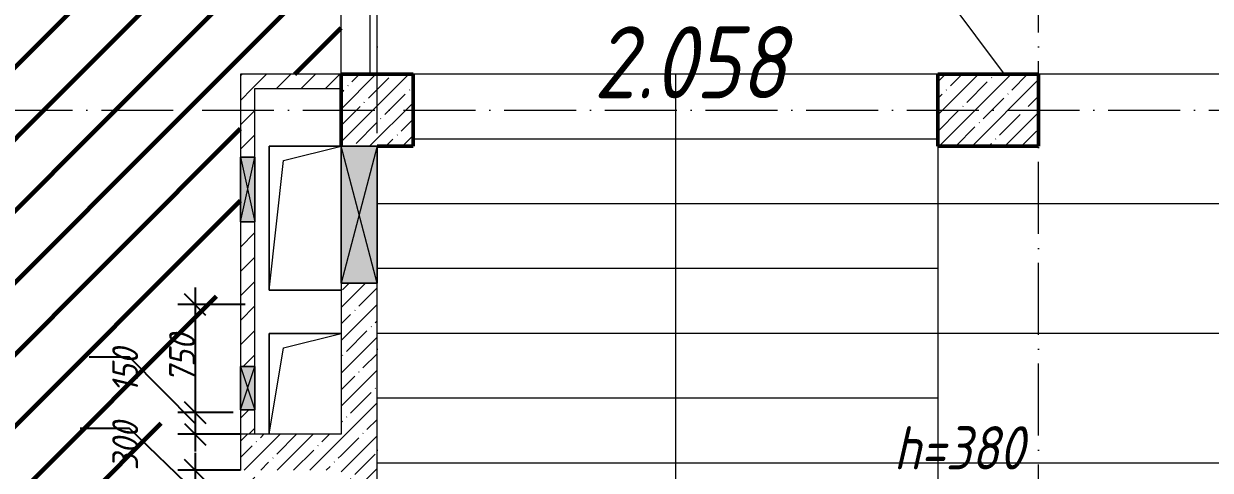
# Model space of a CAD drawing. Header units: millimetres. Extents: x -606178 to 312196, y -19338 to 632709.
# Drawn here: x -257508 to -249258, y 475775 to 478876 of the extents above; entities that cross this region are included whole.
import ezdxf

# ---------------------------------------------------------------- set-up
doc = ezdxf.new("R2010")
doc.units = ezdxf.units.MM
doc.linetypes.add('50_200_ШТРИХ_1Т_ш5_п1_п1_', pattern=[700, 500, -100, 0, -100])
for name, color, linetype, lineweight in [('6.4.1) Окр пт с инж. ПТ2.16', 3, 'Continuous', 60), ('A-____-____-DIMS', 7, 'Continuous', 9), ('A-DETL-____-OTLN-4', 7, 'Continuous', 18), ('A-DETL-GENF-OTLN', 7, 'Continuous', 9), ('A-FLOR-____-OTLN', 7, 'Continuous', 9), ('A-GENM-____-OTLN', 7, 'Continuous', 9), ('A-GLAZ-____-OTLN', 7, 'Continuous', 9), ('A-WALL-____-MCUT-1', 7, 'Continuous', 9), ('A-WALL-____-PATT-1', 7, 'Continuous', 9), ('A-WALL-FNSH-MCUT-1', 7, 'Continuous', 9), ('I-WALL-____-OTLN', 7, 'Continuous', 9), ('S-COLS-____-MCUT', 7, 'Continuous', 50), ('S-COLS-____-OTLN', 7, 'Continuous', 9), ('S-GRID-____-OTLN-1', 7, '50_200_ШТРИХ_1Т_ш5_п1_п1_', 9), ('S-STRS-____-OTLN-1', 7, 'Continuous', 9), ('Марки помещений', 7, 'Continuous', 9)]:
    doc.layers.add(name, color=color, linetype=linetype, lineweight=lineweight)
doc.layers.add('A-GLAZ-____-OTLN-1', color=7, linetype='Continuous', lineweight=9, true_color=0xc0c0c0)
doc.styles.add('ISOCPEUR_I_10', font='isocpeui.ttf', dxfattribs={"width": 0.9, "height": 180})
doc.styles.add('ISOCPEUR_I_3', font='isocpeui.ttf', dxfattribs={"width": 0.85, "height": 2.2})
doc.dimstyles.new('ISO-1_8_0_9К_СРЕДНИЙ_Кладочные_3', dxfattribs={"dimscale": 304.8, "dimtxt": 179.276612, "dimasz": 0.492126, "dimexe": 0.393701, "dimexo": 0, "dimgap": 0, "dimtad": 1, "dimdec": 3, "dimrnd": 0.001, "dimdsep": 46, "dimtxsty": 'ISOCPEUR_I_10', "dimblk1": 'OBLIQUE', "dimblk2": 'OBLIQUE', "dimsah": 1, "dimcen": 0.09, "dimdle": 0.393701, "dimazin": 0, "dimtfac": 1, "dimtdec": 4, "dimtix": 1, "dimtmove": 0, "dimatfit": 3, "dimfxl": 1, "dimtvp": 1, "dimtolj": 1, "dimtzin": 0, "dimarcsym": 2})
doc.dimstyles.new('ISO-1_8_0_9К_СРЕДНИЙ_Кладочные_4', dxfattribs={"dimscale": 304.8, "dimtxt": 179.276612, "dimasz": 0.492126, "dimexe": 0.393701, "dimexo": 0, "dimgap": 0, "dimtad": 1, "dimdec": 3, "dimrnd": 0.001, "dimdsep": 46, "dimtxsty": 'ISOCPEUR_I_10', "dimblk1": 'OBLIQUE', "dimblk2": 'OBLIQUE', "dimsah": 1, "dimcen": 0.09, "dimdle": 0.393701, "dimazin": 0, "dimtfac": 1, "dimtdec": 4, "dimtix": 1, "dimtmove": 1, "dimatfit": 3, "dimfxl": 1, "dimtvp": 1, "dimtolj": 1, "dimtzin": 0, "dimarcsym": 2})
pattern_1 = [(45, (-264901.3, 451794.26), (-84.8528, 84.8528), [])]
pattern_2 = [(45, (-264901.3, 451794.26), (-114.0493, 114.0493), []), (45, (-264787.25, 451794.26), (-114.0493, 114.0493), [201.612, -40.322, 3.353, -36.97])]

# ---------------------------------------------------------------- blocks, each defined once
blk = doc.blocks.new('BSC_Колонна _Прямоугольная - 500х500-V2-АР1_План отверстий 2 этажа в осях 1-64_А-ГГ')
at = {"layer": 'S-COLS-____-OTLN'}
h = blk.add_hatch(dxfattribs=at)
h.set_pattern_fill('FP_28', color=256, style=0, pattern_type=2)
h.set_pattern_definition([(45, (-9850, -26481.04), (-114.04925, 114.04925), []), (45, (-9735.95, -26481.04), (-114.04925, 114.04925), [201.613, -40.323, 3.353, -36.97])])
h.paths.add_polyline_path([(-250, -250), (250, -250), (250, 250), (-250, 250)], flags=0)
at = {"layer": 'S-COLS-____-MCUT'}
for p, q in [((250, 250), (-250, 250)), ((-250, 250), (-250, -250)), ((250, -250), (250, 250)), ((0, -250), (250, -250))]:
    blk.add_line(p, q, dxfattribs=at)
blk = doc.blocks.new('BSC_Колонна _Прямоугольная - 500х700-V6-АР1_План отверстий 2 этажа в осях 1-64_А-ГГ')
at = {"layer": 'S-COLS-____-OTLN'}
h = blk.add_hatch(dxfattribs=at)
h.set_pattern_fill('FP_32', color=256, style=0, pattern_type=2)
h.set_pattern_definition([(315, (-26481.04, 14100), (114.04925, 114.04925), []), (315, (-26481.04, 13985.95), (114.04925, 114.04925), [201.613, -40.323, 3.353, -36.97])])
h.paths.add_polyline_path([(-250, 350), (-250, -350), (250, -350), (250, 350)], flags=0)
at = {"layer": 'S-COLS-____-MCUT'}
for p, q in [((250, 350), (-250, 350)), ((-250, 350), (-250, -350)), ((250, -350), (250, 350)), ((-250, -350), (250, -350))]:
    blk.add_line(p, q, dxfattribs=at)
blk = doc.blocks.new('AR_Отверстие прямоугольное _в плите_ - AR_Отверстие прямоугольное _в плите_-30552728-АР1_План отверстий 2 этажа в осях 1-64_А-ГГ')
at = {"layer": 'A-GENM-____-OTLN'}
for p, q in [((250, 500), (-250, 500)), ((-250, 500), (-250, -500)), ((-150, 400), (250, 500)), ((-250, -500), (-150, 400)), ((-250, -500), (250, -500))]:
    blk.add_line(p, q, dxfattribs=at)
blk = doc.blocks.new('AR_Отверстие прямоугольное _в плите_ - AR_Отверстие прямоугольное _в плите_-30552824-АР1_План отверстий 2 этажа в осях 1-64_А-ГГ')
at = {"layer": 'A-GENM-____-OTLN'}
for p, q in [((250, 350), (-250, 350)), ((-250, 350), (-250, -349.7)), ((-150, 250), (250, 350)), ((-250, -349.7), (-150, 250))]:
    blk.add_line(p, q, dxfattribs=at)
blk = doc.blocks.new('AR_Отверстие прямоугольное _в стене__БезПР - AR_Отверстие прямоугольное _в стене__БезПР-30590122-АР1_План отверстий 2 этажа в осях 1-64_А-ГГ')
at = {"layer": 'A-GLAZ-____-OTLN-1'}
blk.add_hatch(color=256, dxfattribs=at).paths.add_polyline_path([(475, -125), (475, 125), (-475, 125), (-475, -125)], flags=0)
at = {"layer": 'A-DETL-GENF-OTLN'}
for p, q in [((-475, -125), (-475, 125)), ((-475, 125), (475, 125)), ((475, 125), (-475, -125)), ((-475, 125), (475, -125)), ((475, 125), (-475, 125)), ((-475, 125), (-475, -125)), ((475, 125), (475, -125)), ((475, -125), (475, 125)), ((475, -125), (-475, -125)), ((-475, -125), (475, -125))]:
    blk.add_line(p, q, dxfattribs=at)
at = {"layer": 'A-GLAZ-____-OTLN'}
blk.add_line((475, 125), (-475, 125), dxfattribs=at)
blk = doc.blocks.new('AR_Отверстие прямоугольное _в стене__БезПР - AR_Отверстие прямоугольное _в стене__БезПР-36788913-АР1_План отверстий 2 этажа в осях 1-64_А-ГГ')
at = {"layer": 'A-GLAZ-____-OTLN'}
blk.add_hatch(color=256, dxfattribs=at).paths.add_polyline_path([(-225, -50), (225, -50), (225, 50), (-225, 50)], flags=0)
at = {"layer": 'A-DETL-GENF-OTLN'}
for p, q in [((-225, -50), (-225, 50)), ((-225, 50), (225, 50)), ((225, 50), (-225, -50)), ((-225, 50), (225, -50)), ((225, 50), (-225, 50)), ((-225, 50), (-225, -50)), ((225, 50), (225, -50)), ((225, -50), (225, 50)), ((225, -50), (-225, -50)), ((-225, -50), (225, -50))]:
    blk.add_line(p, q, dxfattribs=at)
at = {"layer": 'A-GLAZ-____-OTLN'}
blk.add_line((225, 50), (-225, 50), dxfattribs=at)
blk = doc.blocks.new('AR_Отверстие прямоугольное _в стене__БезПР - AR_Отверстие прямоугольное _в стене__БезПР-36788904-АР1_План отверстий 2 этажа в осях 1-64_А-ГГ')
at = {"layer": 'A-GLAZ-____-OTLN'}
blk.add_hatch(color=256, dxfattribs=at).paths.add_polyline_path([(150, -50), (150, 50), (-150, 50), (-150, -50)], flags=0)
at = {"layer": 'A-DETL-GENF-OTLN'}
for p, q in [((-150, -50), (-150, 50)), ((-150, 50), (150, 50)), ((150, 50), (-150, -50)), ((-150, 50), (150, -50)), ((150, 50), (-150, 50)), ((-150, 50), (-150, -50)), ((150, 50), (150, -50)), ((150, -50), (150, 50)), ((150, -50), (-150, -50)), ((-150, -50), (150, -50))]:
    blk.add_line(p, q, dxfattribs=at)
at = {"layer": 'A-GLAZ-____-OTLN'}
blk.add_line((150, 50), (-150, 50), dxfattribs=at)
blk = doc.blocks.new('_Oblique')
at = {"color": 0, "linetype": 'ByBlock', "lineweight": -2}
blk.add_line((-0.5, -0.5), (0.5, 0.5), dxfattribs=at)
blk = doc.blocks.new('*D4742')
at = {"layer": 'A-____-____-DIMS', "color": 0, "lineweight": -2, "transparency": 16777216}
for p, q in [((-256315.9, 477045.3), (-256315.9, 476055.3)), ((-255968.9, 476925.3), (-256435.9, 476925.3)), ((-256051.3, 476175.3), (-256435.9, 476175.3))]:
    blk.add_line(p, q, dxfattribs=at)
at = {"layer": 'Defpoints', "color": 0, "transparency": 16777216}
for p in [(-255968.9, 476925.3), (-256315.9, 476175.3), (-256051.3, 476175.3)]:
    blk.add_point(p, dxfattribs=at)
at = {"layer": 'A-____-____-DIMS', "color": 0, "lineweight": -2, "transparency": 16777216, "xscale": 150, "yscale": 150, "zscale": 150}
for p, rotation in [((-256315.9, 476925.3), 90), ((-256315.9, 476175.3), 270)]:
    blk.add_blockref('_Oblique', p, dxfattribs=dict(at, rotation=rotation))
at = {"layer": 'A-____-____-DIMS', "color": 0, "transparency": 16777216, "insert": (-256407.1, 476550.3), "char_height": 180, "width": 409.578, "attachment_point": 5, "rotation": 90, "style": 'ISOCPEUR_I_10'}
blk.add_mtext('\\A1;750', dxfattribs=at)
blk = doc.blocks.new('*D4753')
at = {"layer": 'A-____-____-DIMS', "color": 0, "lineweight": -2, "transparency": 16777216}
for p, q in [((-256772.7, 476560.4), (-257053.2, 476560.4)), ((-256315.9, 476100.3), (-256772.7, 476560.4)), ((-256315.9, 476295.3), (-256315.9, 475905.3)), ((-256051.3, 476175.3), (-256435.9, 476175.3)), ((-256001.3, 476025.3), (-256435.9, 476025.3))]:
    blk.add_line(p, q, dxfattribs=at)
at = {"layer": 'Defpoints', "color": 0, "transparency": 16777216}
for p in [(-256051.3, 476175.3), (-256315.9, 476025.3), (-256001.3, 476025.3)]:
    blk.add_point(p, dxfattribs=at)
at = {"layer": 'A-____-____-DIMS', "color": 0, "lineweight": -2, "transparency": 16777216, "xscale": 150, "yscale": 150, "zscale": 150}
for p, rotation in [((-256315.9, 476175.3), 90), ((-256315.9, 476025.3), 270)]:
    blk.add_blockref('_Oblique', p, dxfattribs=dict(at, rotation=rotation))
at = {"layer": 'A-____-____-DIMS', "color": 0, "transparency": 16777216, "insert": (-256892.7, 476312.2), "char_height": 180, "width": 368.207, "attachment_point": 1, "rotation": 90, "line_spacing_factor": 1.149209, "style": 'ISOCPEUR_I_10'}
blk.add_mtext('\\A1;150', dxfattribs=at)
blk = doc.blocks.new('*D4754')
at = {"layer": 'A-____-____-DIMS', "color": 0, "lineweight": -2, "transparency": 16777216}
for p, q in [((-256772.7, 476064.2), (-257116.8, 476064.2)), ((-256315.9, 475625.3), (-256772.7, 476064.2)), ((-256315.9, 475895.3), (-256315.9, 475355.3)), ((-256001.3, 475775.3), (-256435.9, 475775.3)), ((-256001.3, 475475.3), (-256435.9, 475475.3))]:
    blk.add_line(p, q, dxfattribs=at)
at = {"layer": 'Defpoints', "color": 0, "transparency": 16777216}
for p in [(-256001.3, 475775.3), (-256315.9, 475475.3), (-256001.3, 475475.3)]:
    blk.add_point(p, dxfattribs=at)
at = {"layer": 'A-____-____-DIMS', "color": 0, "lineweight": -2, "transparency": 16777216, "xscale": 150, "yscale": 150, "zscale": 150}
for p, rotation in [((-256315.9, 475775.3), 90), ((-256315.9, 475475.3), 270)]:
    blk.add_blockref('_Oblique', p, dxfattribs=dict(at, rotation=rotation))
at = {"layer": 'A-____-____-DIMS', "color": 0, "transparency": 16777216, "insert": (-256892.7, 475774.6), "char_height": 180, "width": 409.578, "attachment_point": 1, "rotation": 90, "line_spacing_factor": 1.149209, "style": 'ISOCPEUR_I_10'}
blk.add_mtext('\\A1;300', dxfattribs=at)

msp = doc.modelspace()

# ---------------------------------------------------------------- hatches: boundary and pattern name
at = {"layer": '6.4.1) Окр пт с инж. ПТ2.16'}
h = msp.add_hatch(dxfattribs=at)
h.set_pattern_fill('ANSI31', color=256, scale=111)
h.paths.add_polyline_path([(-255301.3011, 484025.3011), (-255301.3011, 484275.3011), (-259301.3011, 484275.3011), (-259301.3011, 484025.3011), (-259301.3011, 483700.3011), (-259295.3011, 483700.3011), (-259295.3011, 483625.3011), (-259301.3011, 483350.3011), (-259301.3011, 482950.3011), (-259301.3011, 482000.3011), (-259295.3011, 482000.3011), (-259295.3011, 481931.3011), (-259295.3011, 481925.3011), (-259295.3011, 481850.3011), (-259301.3011, 481650.3011), (-259301.3011, 481100.3011), (-259301.3011, 478525.3011), (-259301.3011, 478275.3011), (-256001.3011, 478275.3011), (-256001.3011, 478525.3011), (-255301.3011, 478525.3011)])
h = msp.add_hatch(dxfattribs=at)
h.set_pattern_fill('ANSI31', color=256, scale=111)
h.paths.add_polyline_path([(-256001.3011, 477307.2043), (-256001.3011, 477500.3011), (-256001.3011, 477950.3011), (-256001.3011, 478275.3011), (-259301.3011, 478275.3011), (-259301.3011, 478025.3011), (-259301.3011, 477550.3011), (-259295.3011, 477550.3011), (-259295.3011, 477475.3011), (-259295.3011, 477469.3011), (-259301.3011, 477445.3011), (-259301.3011, 477475.3011), (-259341.3011, 477475.3011), (-259341.3011, 477470.3011), (-259451.3011, 477470.3011), (-259451.3011, 476725.3011), (-259301.3011, 476725.3011), (-259301.3011, 476650.3011), (-259295.3011, 476650.3011), (-259295.3011, 476581.3011), (-259295.3011, 476575.3011), (-259295.3011, 476500.3011), (-259301.3011, 476325.3011), (-259301.3011, 475525.3011), (-259301.3011, 475275.3011), (-256823.3767, 475275.3011, -0.05588645)])
at = {"layer": 'A-WALL-____-PATT-1'}
h = msp.add_hatch(dxfattribs=at)
h.set_pattern_fill('FP_4', color=256, style=0, pattern_type=2)
h.set_pattern_definition(pattern_1)
h.paths.add_polyline_path([(-255301.3011, 478425.3011), (-255301.3011, 478525.3011), (-256001.3011, 478525.3011), (-256001.3011, 478425.3011), (-255901.3011, 478425.3011)], flags=0)
h = msp.add_hatch(dxfattribs=at)
h.set_pattern_fill('FP_4', color=256, style=0, pattern_type=2)
h.set_pattern_definition(pattern_1)
h.paths.add_polyline_path([(-255901.3011, 476025.3011), (-255901.3011, 476195.3011), (-256001.3011, 476195.3011), (-256001.3011, 476025.3011)], flags=0)
h.paths.add_polyline_path([(-256001.3011, 476495.3011), (-255901.3011, 476495.3011), (-255901.3011, 477500.3011), (-256001.3011, 477500.3011), (-256001.3011, 476609.9996)], flags=0)
h.paths.add_polyline_path([(-256001.3011, 477950.3011), (-255901.3011, 477950.3011), (-255901.3011, 478425.3011), (-256001.3011, 478425.3011)], flags=0)
h = msp.add_hatch(dxfattribs=at)
h.set_pattern_fill('FP_25', color=256, style=0, pattern_type=2)
h.set_pattern_definition(pattern_2)
h.paths.add_polyline_path([(-255051.3011, 474825.3011), (-255051.3011, 477075.3011), (-255301.3011, 477075.3011), (-255301.3011, 474825.3011)], flags=0)
h = msp.add_hatch(dxfattribs=at)
h.set_pattern_fill('FP_25', color=256, style=0, pattern_type=2)
h.set_pattern_definition(pattern_2)
h.paths.add_polyline_path([(-255301.3011, 475775.3011), (-255301.3011, 476025.3011), (-256001.3011, 476025.3011), (-256001.3011, 475775.3011)], flags=0)
h = msp.add_hatch(dxfattribs=at)
h.set_pattern_fill('FP_4', color=256, style=0, pattern_type=2)
h.set_pattern_definition(pattern_1)
h.paths.add_polyline_path([(-256001.3011, 473425.3011), (-255901.3011, 473425.3011), (-255901.3011, 474950.3011), (-256001.3011, 474950.3011), (-256001.3011, 474890.0116)], flags=0)
h.paths.add_polyline_path([(-256001.3011, 475600.3011), (-255901.3011, 475600.3011), (-255901.3011, 475775.3011), (-256001.3011, 475775.3011)], flags=0)

# ---------------------------------------------------------------- linework, layer by layer
at = {"layer": 'A-DETL-____-OTLN-4'}
msp.add_line((-250687.9866, 478525.3011), (-254801.3011, 484025.3011), dxfattribs=at)
at = {"layer": 'A-FLOR-____-OTLN'}
for p, q in [((-255051.3011, 478525.3011), (-255051.3011, 484025.3011)), ((-255801.3011, 478025.3011), (-255301.3011, 478025.3011)), ((-255801.3011, 477025.3011), (-255801.3011, 478025.3011)), ((-255301.3011, 477025.3011), (-255801.3011, 477025.3011)), ((-255801.3011, 476725.0471), (-255301.3011, 476725.0471)), ((-255801.3011, 476025.3011), (-255801.3011, 476725.0471))]:
    msp.add_line(p, q, dxfattribs=at)
at = {"layer": 'A-WALL-____-MCUT-1'}
for p, q in [((-255301.3011, 477075.3011), (-255301.3011, 476025.3011)), ((-255051.3011, 474825.3011), (-255051.3011, 477075.3011)), ((-255301.3011, 476025.3011), (-256001.3011, 476025.3011)), ((-256001.3011, 476025.3011), (-256001.3011, 475775.3011))]:
    msp.add_line(p, q, dxfattribs=at)
at = {"layer": 'A-WALL-FNSH-MCUT-1'}
for p, q in [((-255301.3011, 478525.3011), (-256001.3011, 478525.3011)), ((-256001.3011, 478525.3011), (-256001.3011, 477950.3011)), ((-255901.3011, 478425.3011), (-255301.3011, 478425.3011)), ((-255901.3011, 477950.3011), (-255901.3011, 478425.3011)), ((-256001.3011, 477500.3011), (-256001.3011, 476495.3011)), ((-255901.3011, 476495.3011), (-255901.3011, 477500.3011)), ((-256001.3011, 476195.3011), (-256001.3011, 476025.3011)), ((-255901.3011, 476025.3011), (-255901.3011, 476195.3011))]:
    msp.add_line(p, q, dxfattribs=at)
at = {"layer": 'I-WALL-____-OTLN'}
for p, q in [((-255301.3011, 478525.3011), (-255301.3011, 484025.3011)), ((-255101.3011, 484025.3011), (-255101.3011, 478525.3011))]:
    msp.add_line(p, q, dxfattribs=at)
at = {"layer": 'S-GRID-____-OTLN-1'}
for p, q in [((-255051.3011, 447311.6528), (-255051.3011, 501675.2188)), ((-250451.3011, 447311.6528), (-250451.3011, 501675.2188)), ((-269570.0713, 478275.3011), (-238193.5619, 478275.3011))]:
    msp.add_line(p, q, dxfattribs=at)
at = {"layer": 'S-STRS-____-OTLN-1'}
for p, q in [((-251151.3011, 478525.3011), (-254801.3011, 478525.3011)), ((-251151.3011, 478525.3011), (-254801.3011, 478525.3011)), ((-252976.3011, 478525.3011), (-252976.3011, 478075.3011)), ((-243551.3011, 478525.3011), (-250451.3011, 478525.3011)), ((-243551.3011, 478525.3011), (-250451.3011, 478525.3011)), ((-251151.3011, 478075.3011), (-254801.3011, 478075.3011)), ((-251151.3011, 478075.3011), (-254801.3011, 478075.3011)), ((-252976.3011, 478075.3011), (-252976.3011, 477625.3011)), ((-251151.3011, 478025.3011), (-251151.3011, 477625.3011)), ((-251151.3011, 478025.3011), (-251151.3011, 477625.3011)), ((-251151.3011, 477625.3011), (-255051.3011, 477625.3011)), ((-251151.3011, 477625.3011), (-255051.3011, 477625.3011)), ((-252976.3011, 477625.3011), (-252976.3011, 477175.3011)), ((-251151.3011, 477625.3011), (-251151.3011, 476725.3011)), ((-243551.3011, 477625.3011), (-251151.3011, 477625.3011)), ((-243551.3011, 477625.3011), (-251151.3011, 477625.3011)), ((-251151.3011, 477175.3011), (-255051.3011, 477175.3011)), ((-251151.3011, 477175.3011), (-255051.3011, 477175.3011)), ((-252976.3011, 477175.3011), (-252976.3011, 476725.3011)), ((-251151.3011, 477175.3011), (-251151.3011, 476725.3011)), ((-251151.3011, 476725.3011), (-255051.3011, 476725.3011)), ((-251151.3011, 476725.3011), (-255051.3011, 476725.3011)), ((-252976.3011, 476725.3011), (-252976.3011, 476275.3011)), ((-251151.3011, 476725.3011), (-251151.3011, 475825.3011)), ((-243551.3011, 476725.3011), (-251151.3011, 476725.3011)), ((-243551.3011, 476725.3011), (-251151.3011, 476725.3011)), ((-251151.3011, 476275.3011), (-255051.3011, 476275.3011)), ((-251151.3011, 476275.3011), (-255051.3011, 476275.3011)), ((-252976.3011, 476275.3011), (-252976.3011, 475825.3011)), ((-251151.3011, 476275.3011), (-251151.3011, 475825.3011)), ((-251151.3011, 475825.3011), (-255051.3011, 475825.3011)), ((-251151.3011, 475825.3011), (-255051.3011, 475825.3011)), ((-252976.3011, 475825.3011), (-252976.3011, 475375.3011)), ((-251151.3011, 475825.3011), (-251151.3011, 474925.3011)), ((-243551.3011, 475825.3011), (-251151.3011, 475825.3011)), ((-243551.3011, 475825.3011), (-251151.3011, 475825.3011))]:
    msp.add_line(p, q, dxfattribs=at)

# ---------------------------------------------------------------- block references
at = {"layer": 'A-GENM-____-OTLN'}
for name, p in [('AR_Отверстие прямоугольное _в плите_ - AR_Отверстие прямоугольное _в плите_-30552728-АР1_План отверстий 2 этажа в осях 1-64_А-ГГ', (-255551.3011, 477525.3011)), ('AR_Отверстие прямоугольное _в плите_ - AR_Отверстие прямоугольное _в плите_-30552824-АР1_План отверстий 2 этажа в осях 1-64_А-ГГ', (-255551.3011, 476375.0471))]:
    msp.add_blockref(name, p, dxfattribs=at)
at = {"layer": 'A-GLAZ-____-OTLN'}
for name, p, rotation in [('AR_Отверстие прямоугольное _в стене__БезПР - AR_Отверстие прямоугольное _в стене__БезПР-30590122-АР1_План отверстий 2 этажа в осях 1-64_А-ГГ', (-255176.3011, 477550.3011), 269.9999999999999), ('AR_Отверстие прямоугольное _в стене__БезПР - AR_Отверстие прямоугольное _в стене__БезПР-36788913-АР1_План отверстий 2 этажа в осях 1-64_А-ГГ', (-255951.3011, 477725.3011), 89.99999999999991), ('AR_Отверстие прямоугольное _в стене__БезПР - AR_Отверстие прямоугольное _в стене__БезПР-36788904-АР1_План отверстий 2 этажа в осях 1-64_А-ГГ', (-255951.3011, 476345.3011), 89.99999999999991)]:
    msp.add_blockref(name, p, dxfattribs=dict(at, rotation=rotation))
at = {"layer": 'S-COLS-____-OTLN'}
msp.add_blockref('BSC_Колонна _Прямоугольная - 500х500-V2-АР1_План отверстий 2 этажа в осях 1-64_А-ГГ', (-255051.3011, 478275.3011), dxfattribs=at)
at = {"layer": 'S-COLS-____-OTLN', "rotation": 89.9999999999999}
msp.add_blockref('BSC_Колонна _Прямоугольная - 500х700-V6-АР1_План отверстий 2 этажа в осях 1-64_А-ГГ', (-250801.3011, 478275.3011), dxfattribs=at)

# ---------------------------------------------------------------- texts
at = {"layer": 'Марки помещений', "width": 785.65375, "attachment_point": 1, "style": 'ISOCPEUR_I_3'}
for s, insert, char_height in [('2.058', (-253545.3638, 478858.2645), 500), ('h=380', (-251459.3713, 476080.8833), 300)]:
    msp.add_mtext(s, dxfattribs=dict(at, insert=insert, char_height=char_height))

# ---------------------------------------------------------------- dimensions: what is measured, and where the dimension line sits
at = {"layer": 'A-____-____-DIMS'}
dim = msp.add_linear_dim(base=(-256315.9064, 476175.3011), p1=(-255968.8884, 476925.3011), p2=(-256051.3011, 476175.3011), angle=90, dimstyle='ISO-1_8_0_9К_СРЕДНИЙ_Кладочные_3', override={"dimpost": '<>', "dimfxl": 754.514314}, dxfattribs=at)
dim.commit()
dim.dimension.update_dxf_attribs({"geometry": '*D4742', "text_midpoint": (-256407.0655, 476550.3011)})
for base, p1, p2, override, picture, middle in [((-256315.9064, 476025.3011), (-256051.3011, 476175.3011), (-256001.3011, 476025.3011), {"dimpost": '<>', "dimfxl": 158.113883}, '*D4753', (-256772.6881, 476560.3962)), ((-256315.9064, 475475.3011), (-256001.3011, 475775.3011), (-256001.3011, 475475.3011), {"dimpost": '<>', "dimfxl": 300}, '*D4754', (-256772.6881, 476064.1779))]:
    dim = msp.add_linear_dim(base=base, p1=p1, p2=p2, angle=90, dimstyle='ISO-1_8_0_9К_СРЕДНИЙ_Кладочные_4', override=override, dxfattribs=at)
    dim.commit()
    dim.dimension.update_dxf_attribs({"geometry": picture, "text_midpoint": middle, "dimtype": 160, "text_rotation": 90})

doc.saveas('drawing.dxf')
